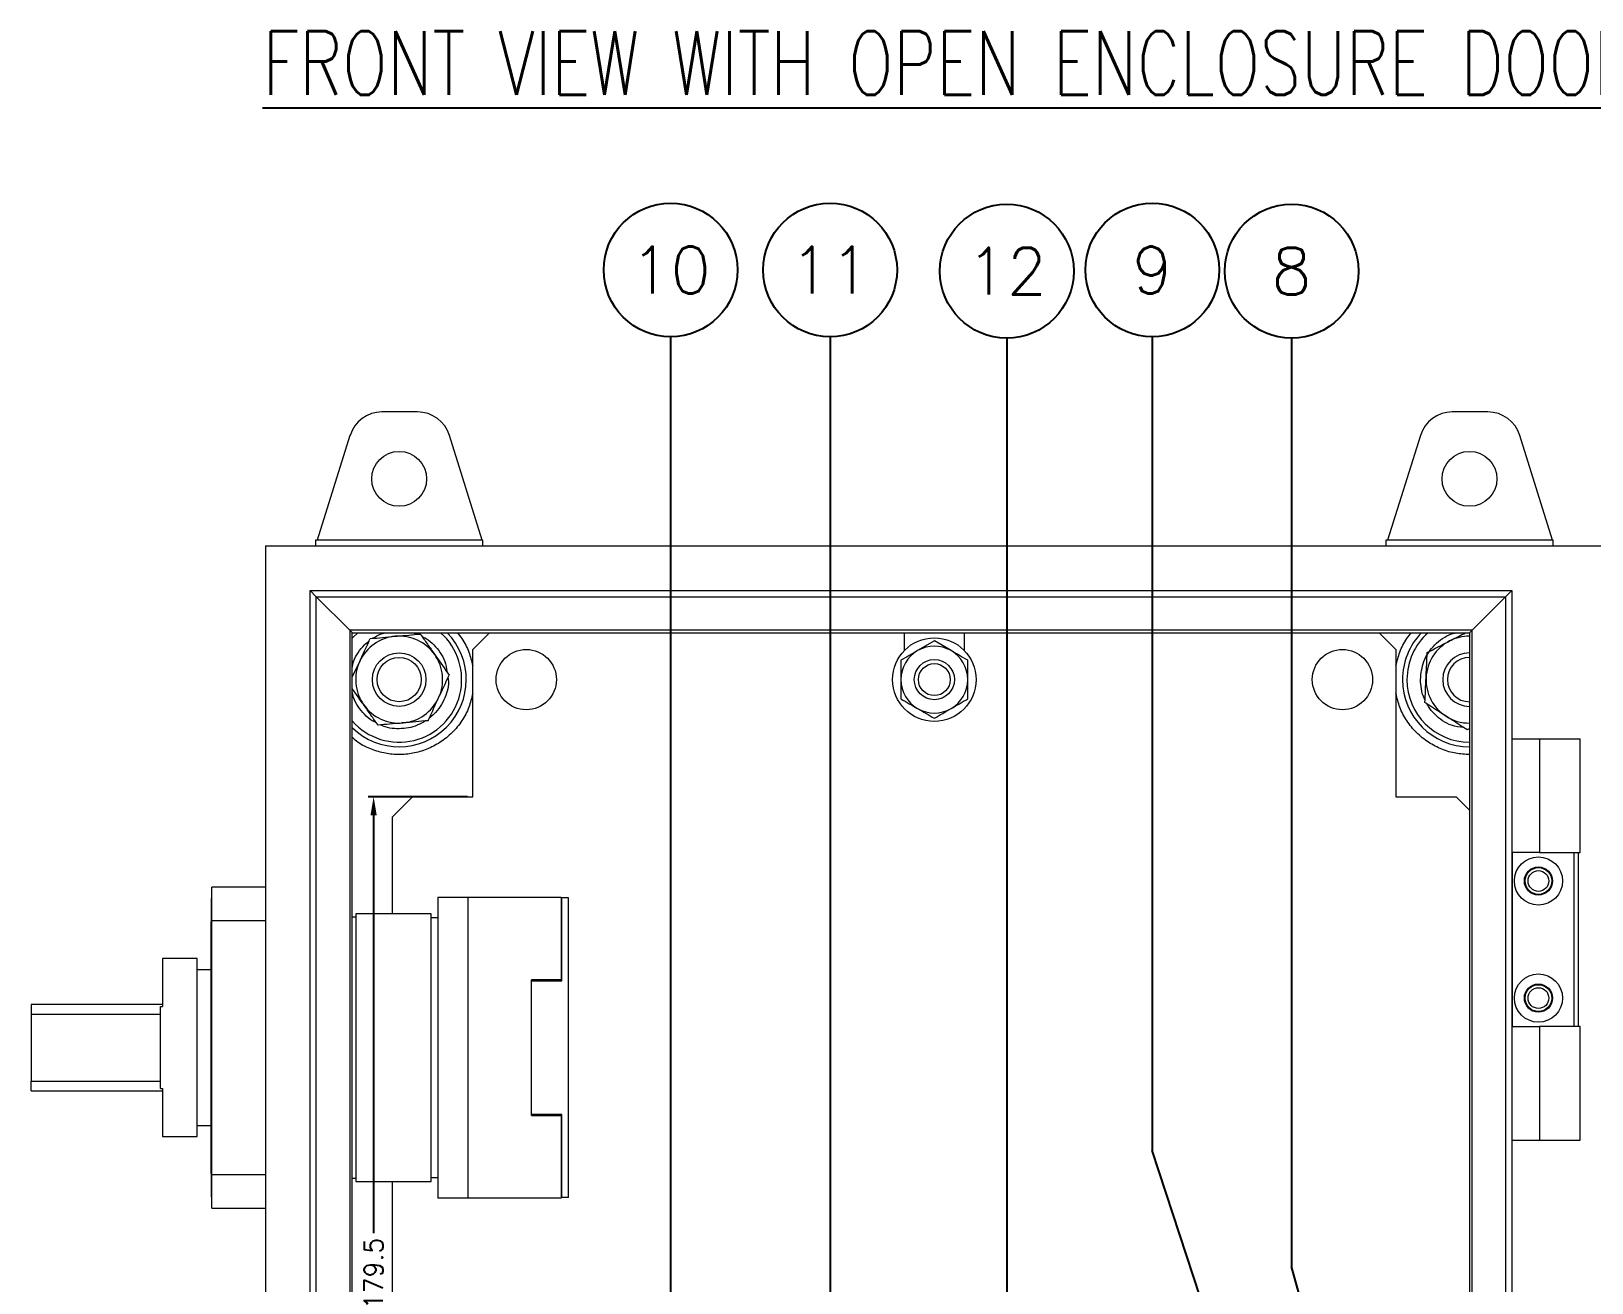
# Model space of a CAD drawing. Extents: x 4137 to 28680, y 2446 to 6814.
# Drawn here: x 15224.8 to 15518.7, y 3270.5 to 3506.2 of the extents above; entities that cross this region are included whole.
import ezdxf
from ezdxf.enums import TextEntityAlignment as Align

# ---------------------------------------------------------------- set-up
doc = ezdxf.new("R2010")
doc.units = 0
doc.header["$LTSCALE"] = 0.5
doc.layers.get('0').update_dxf_attribs({"linetype": 'CONTINUOUS'})
doc.layers.get('DEFPOINTS').update_dxf_attribs({"linetype": 'CONTINUOUS'})
doc.layers.add('DIM', color=5, linetype='CONTINUOUS')
doc.styles.get("Standard").update_dxf_attribs({"font": 'simplex.shx'})
doc.dimstyles.new('YP115', dxfattribs={"dimscale": 0, "dimtxt": 37.5, "dimasz": 37.5, "dimexe": 0.5, "dimexo": 37.5, "dimgap": 22.5, "dimtad": 0, "dimtoh": 1, "dimdec": 1, "dimzin": 0, "dimdsep": 46, "dimtxsty": 'Standard', "dimcen": 0, "dimdle": 1.25, "dimadec": 0, "dimazin": 0, "dimtfac": 0.75, "dimtdec": 1, "dimtofl": 0, "dimtmove": 2, "dimatfit": 3, "dimfxl": 1, "dimtolj": 1, "dimtzin": 0, "dimarcsym": 0})

# ---------------------------------------------------------------- blocks, each defined once
blk = doc.blocks.new('*D49')
at = {"layer": 'DEFPOINTS', "color": 0, "transparency": 16777216}
for p in [(15307.95, 3362.04), (15289.28, 3182.49), (15300.39, 3182.49)]:
    blk.add_point(p, dxfattribs=at)
at = {"layer": 'DIM', "color": 0, "lineweight": -2, "transparency": 16777216}
for p, q in [((15306.95, 3362.04), (15288.28, 3362.04)), ((15289.28, 3358.54), (15289.28, 3279.83)), ((15289.28, 3185.99), (15289.28, 3264.7)), ((15299.39, 3182.49), (15288.28, 3182.49))]:
    blk.add_line(p, q, dxfattribs=at)
at = {"layer": 'DIM', "color": 0, "transparency": 16777216}
for points in [[(15288.69, 3358.54), (15289.86, 3358.54), (15289.28, 3362.04)], [(15288.69, 3185.99), (15289.86, 3185.99), (15289.28, 3182.49)]]:
    blk.add_solid(points, dxfattribs=at)
at = {"layer": 'DIM', "color": 0, "transparency": 16777216, "insert": (15289.28, 3272.27), "char_height": 3.5, "attachment_point": 5, "rotation": 90}
blk.add_mtext('\\A1;179.5', dxfattribs=at)
blk = doc.blocks.new('*D51')
at = {"layer": 'DEFPOINTS', "color": 0, "transparency": 16777216}
for p in [(15307.95, 3362.04), (15289.28, 3182.49), (15300.39, 3182.49)]:
    blk.add_point(p, dxfattribs=at)
at = {"layer": 'DIM', "color": 0, "lineweight": -2, "transparency": 16777216}
for p, q in [((15306.95, 3362.04), (15288.28, 3362.04)), ((15289.28, 3358.54), (15289.28, 3279.83)), ((15289.28, 3185.99), (15289.28, 3264.7)), ((15299.39, 3182.49), (15288.28, 3182.49))]:
    blk.add_line(p, q, dxfattribs=at)
at = {"layer": 'DIM', "color": 0, "transparency": 16777216}
for points in [[(15288.69, 3358.54), (15289.86, 3358.54), (15289.28, 3362.04)], [(15288.69, 3185.99), (15289.86, 3185.99), (15289.28, 3182.49)]]:
    blk.add_solid(points, dxfattribs=at)
at = {"layer": 'DIM', "color": 0, "transparency": 16777216, "insert": (15289.28, 3272.27), "char_height": 3.5, "attachment_point": 5, "rotation": 90}
blk.add_mtext('\\A1;179.5', dxfattribs=at)

msp = doc.modelspace()

# ---------------------------------------------------------------- linework, layer by layer
at = {"color": 7, "linetype": 'Continuous', "lineweight": 15}
for p, q in [((15297.55, 3434.49), (15290.85, 3434.49)), ((15297.55, 3434.49), (15290.85, 3434.49)), ((15499.15, 3434.49), (15492.45, 3434.49)), ((15499.15, 3434.49), (15492.45, 3434.49)), ((15284.83, 3430.07), (15278.67, 3410.34)), ((15284.83, 3430.07), (15278.67, 3410.34)), ((15309.73, 3410.34), (15303.56, 3430.07)), ((15309.73, 3410.34), (15303.56, 3430.07)), ((15486.43, 3430.07), (15480.27, 3410.34)), ((15486.43, 3430.07), (15480.27, 3410.34)), ((15511.33, 3410.34), (15505.16, 3430.07)), ((15511.33, 3410.34), (15505.16, 3430.07)), ((15278.67, 3410.34), (15278.34, 3410.34)), ((15278.34, 3410.34), (15278.34, 3409.29)), ((15278.67, 3410.34), (15278.34, 3410.34)), ((15278.34, 3410.34), (15278.34, 3409.29)), ((15309.73, 3410.34), (15278.67, 3410.34)), ((15309.73, 3410.34), (15278.67, 3410.34)), ((15309.84, 3410.34), (15309.73, 3410.34)), ((15309.84, 3410.34), (15309.73, 3410.34)), ((15309.84, 3409.29), (15309.84, 3410.34)), ((15309.84, 3409.29), (15309.84, 3410.34)), ((15480.27, 3410.34), (15479.94, 3410.34)), ((15479.94, 3410.34), (15479.94, 3409.29)), ((15480.27, 3410.34), (15479.94, 3410.34)), ((15479.94, 3410.34), (15479.94, 3409.29)), ((15511.33, 3410.34), (15480.27, 3410.34)), ((15511.33, 3410.34), (15480.27, 3410.34)), ((15511.44, 3410.34), (15511.33, 3410.34)), ((15511.44, 3410.34), (15511.33, 3410.34)), ((15511.44, 3409.29), (15511.44, 3410.34)), ((15511.44, 3409.29), (15511.44, 3410.34)), ((15268.89, 3409.29), (15520.89, 3409.29)), ((15268.89, 3409.29), (15268.89, 3031.29)), ((15268.89, 3409.29), (15520.89, 3409.29)), ((15268.89, 3409.29), (15268.89, 3031.29)), ((15278.49, 3399.7), (15277.33, 3400.86)), ((15277.33, 3400.86), (15503.64, 3400.86)), ((15277.33, 3039.73), (15277.33, 3400.86)), ((15278.49, 3399.7), (15277.33, 3400.86)), ((15277.33, 3400.86), (15503.64, 3400.86)), ((15277.33, 3039.73), (15277.33, 3400.86)), ((15503.64, 3400.86), (15502.47, 3399.7)), ((15503.64, 3400.86), (15502.47, 3399.7)), ((15503.64, 3400.86), (15503.64, 3039.73)), ((15503.64, 3400.86), (15503.64, 3039.73)), ((15278.49, 3399.7), (15502.47, 3399.7)), ((15278.49, 3399.7), (15284.78, 3393.41)), ((15278.49, 3040.89), (15278.49, 3399.7)), ((15278.49, 3399.7), (15502.47, 3399.7)), ((15278.49, 3399.7), (15284.78, 3393.41)), ((15278.49, 3040.89), (15278.49, 3399.7)), ((15496.18, 3393.41), (15502.47, 3399.7)), ((15496.18, 3393.41), (15502.47, 3399.7)), ((15502.47, 3399.7), (15502.47, 3040.89)), ((15502.47, 3399.7), (15502.47, 3040.89)), ((15496.18, 3393.41), (15284.78, 3393.41)), ((15284.78, 3393.41), (15284.78, 3047.18)), ((15496.18, 3393.41), (15284.78, 3393.41)), ((15284.78, 3393.41), (15284.78, 3047.18)), ((15285.27, 3047.67), (15285.27, 3392.91)), ((15285.27, 3392.91), (15495.69, 3392.91)), ((15285.27, 3047.67), (15285.27, 3392.91)), ((15285.27, 3392.91), (15495.69, 3392.91)), ((15307.95, 3389.76), (15311.1, 3392.91)), ((15307.95, 3389.76), (15311.1, 3392.91)), ((15389.22, 3392.91), (15389.22, 3389.56)), ((15389.22, 3392.91), (15389.22, 3389.56)), ((15400.56, 3389.56), (15400.56, 3392.91)), ((15400.56, 3389.56), (15400.56, 3392.91)), ((15478.68, 3392.91), (15481.83, 3389.76)), ((15478.68, 3392.91), (15481.83, 3389.76)), ((15495.69, 3392.91), (15495.69, 3047.67)), ((15495.69, 3392.91), (15495.69, 3047.67)), ((15496.18, 3047.18), (15496.18, 3393.41)), ((15496.18, 3047.18), (15496.18, 3393.41)), ((15307.95, 3362.04), (15307.95, 3389.76)), ((15307.95, 3362.04), (15307.95, 3389.76)), ((15394.89, 3391.37), (15391.74, 3389.55)), ((15394.89, 3391.37), (15391.74, 3389.55)), ((15398.04, 3389.55), (15394.89, 3391.37)), ((15398.04, 3389.55), (15394.89, 3391.37)), ((15481.83, 3389.76), (15481.83, 3362.04)), ((15481.83, 3389.76), (15481.83, 3362.04)), ((15285.27, 3384.54), (15286.66, 3387.53)), ((15285.27, 3384.54), (15286.66, 3387.53)), ((15495.65, 3374.85), (15495.25, 3374.65)), ((15495.65, 3374.85), (15495.25, 3374.65)), ((15503.73, 3372.94), (15503.64, 3372.94)), ((15503.73, 3372.94), (15503.64, 3372.94)), ((15503.73, 3351.52), (15503.73, 3372.94)), ((15503.73, 3372.94), (15508.85, 3372.94)), ((15503.73, 3351.52), (15503.73, 3372.94)), ((15503.73, 3372.94), (15508.85, 3372.94)), ((15508.85, 3372.94), (15508.85, 3351.52)), ((15508.85, 3372.94), (15516.54, 3372.94)), ((15508.85, 3372.94), (15508.85, 3351.52)), ((15508.85, 3372.94), (15516.54, 3372.94)), ((15516.54, 3351.52), (15516.54, 3372.94)), ((15516.54, 3351.52), (15516.54, 3372.94)), ((15292.83, 3358.26), (15296.61, 3362.04)), ((15292.83, 3358.26), (15296.61, 3362.04)), ((15296.61, 3362.04), (15307.95, 3362.04)), ((15296.61, 3362.04), (15307.95, 3362.04)), ((15481.83, 3362.04), (15493.17, 3362.04)), ((15481.83, 3362.04), (15493.17, 3362.04)), ((15493.17, 3362.04), (15495.69, 3359.52)), ((15493.17, 3362.04), (15495.69, 3359.52)), ((15292.83, 3339.99), (15292.83, 3358.26)), ((15292.83, 3339.99), (15292.83, 3358.26)), ((15503.64, 3351.52), (15503.73, 3351.52)), ((15503.64, 3351.52), (15503.73, 3351.52)), ((15508.85, 3351.52), (15503.73, 3351.52)), ((15508.85, 3351.52), (15503.73, 3351.52)), ((15503.76, 3318.76), (15503.76, 3351.52)), ((15503.76, 3318.76), (15503.76, 3351.52)), ((15508.85, 3351.52), (15516.54, 3351.52)), ((15508.85, 3351.52), (15516.54, 3351.52)), ((15515.35, 3351.52), (15515.35, 3318.76)), ((15515.35, 3351.52), (15515.35, 3318.76)), ((15516.23, 3318.76), (15516.23, 3351.52)), ((15516.23, 3318.76), (15516.23, 3351.52)), ((15268.89, 3345.03), (15258.81, 3345.03)), ((15258.81, 3338.73), (15258.81, 3345.03)), ((15268.89, 3345.03), (15258.81, 3345.03)), ((15258.81, 3338.73), (15258.81, 3345.03)), ((15258.81, 3342.89), (15258.68, 3342.89)), ((15258.68, 3342.89), (15258.68, 3338.48)), ((15258.81, 3342.89), (15258.68, 3342.89)), ((15258.68, 3342.89), (15258.68, 3338.48)), ((15301.4, 3343.14), (15301.4, 3286.44)), ((15301.4, 3343.14), (15307.07, 3343.14)), ((15301.4, 3343.14), (15301.4, 3286.44)), ((15301.4, 3343.14), (15307.07, 3343.14)), ((15307.07, 3286.44), (15307.07, 3343.14)), ((15307.07, 3343.14), (15324.58, 3343.14)), ((15307.07, 3286.44), (15307.07, 3343.14)), ((15307.07, 3343.14), (15324.58, 3343.14)), ((15324.58, 3343.14), (15324.58, 3327.54)), ((15324.58, 3343.14), (15324.58, 3327.54)), ((15324.71, 3343.02), (15324.58, 3343.02)), ((15324.71, 3343.02), (15324.58, 3343.02)), ((15324.71, 3327.39), (15324.71, 3343.02)), ((15325.97, 3343.02), (15324.71, 3343.02)), ((15324.71, 3327.39), (15324.71, 3343.02)), ((15325.97, 3343.02), (15324.71, 3343.02)), ((15325.97, 3286.57), (15325.97, 3343.02)), ((15325.97, 3286.57), (15325.97, 3343.02)), ((15285.9, 3339.36), (15285.27, 3339.36)), ((15285.9, 3339.36), (15285.27, 3339.36)), ((15300.14, 3339.99), (15285.9, 3339.99)), ((15285.9, 3339.99), (15285.9, 3289.59)), ((15300.14, 3339.99), (15285.9, 3339.99)), ((15285.9, 3339.99), (15285.9, 3289.59)), ((15300.14, 3289.59), (15300.14, 3339.99)), ((15300.14, 3289.59), (15300.14, 3339.99)), ((15301.4, 3339.24), (15300.14, 3339.24)), ((15301.4, 3339.24), (15300.14, 3339.24)), ((15258.68, 3291.1), (15258.68, 3338.48)), ((15258.68, 3291.1), (15258.68, 3338.48)), ((15258.81, 3338.73), (15268.89, 3338.73)), ((15258.81, 3290.85), (15258.81, 3338.73)), ((15258.81, 3338.73), (15268.89, 3338.73)), ((15258.81, 3290.85), (15258.81, 3338.73)), ((15256.04, 3331.55), (15249.49, 3331.55)), ((15249.49, 3331.55), (15249.49, 3322.51)), ((15256.04, 3331.55), (15249.49, 3331.55)), ((15249.49, 3331.55), (15249.49, 3322.51)), ((15256.04, 3298.03), (15256.04, 3331.55)), ((15256.04, 3298.03), (15256.04, 3331.55)), ((15258.68, 3329.47), (15256.04, 3329.47)), ((15258.68, 3329.47), (15256.04, 3329.47)), ((15324.58, 3327.54), (15319.04, 3327.54)), ((15319.04, 3302.04), (15319.04, 3327.54)), ((15324.58, 3327.54), (15319.04, 3327.54)), ((15319.04, 3302.04), (15319.04, 3327.54)), ((15319.04, 3327.39), (15324.71, 3327.39)), ((15319.04, 3302.19), (15319.04, 3327.39)), ((15319.04, 3327.39), (15324.71, 3327.39)), ((15319.04, 3302.19), (15319.04, 3327.39)), ((15249.49, 3322.94), (15224.79, 3322.94)), ((15224.79, 3322.94), (15224.79, 3321.09)), ((15249.49, 3322.94), (15224.79, 3322.94)), ((15224.79, 3322.94), (15224.79, 3321.09)), ((15249.11, 3322.51), (15249.49, 3322.51)), ((15249.11, 3321.09), (15249.11, 3322.51)), ((15249.11, 3322.51), (15249.49, 3322.51)), ((15249.11, 3321.09), (15249.11, 3322.51)), ((15224.79, 3321.09), (15224.79, 3308.5)), ((15224.79, 3321.09), (15249.11, 3321.09)), ((15224.79, 3321.09), (15224.79, 3308.5)), ((15224.79, 3321.09), (15249.11, 3321.09)), ((15249.11, 3308.5), (15249.11, 3321.09)), ((15249.11, 3308.5), (15249.11, 3321.09)), ((15503.64, 3318.76), (15503.73, 3318.76)), ((15503.64, 3318.76), (15503.73, 3318.76)), ((15503.73, 3297.34), (15503.73, 3318.76)), ((15503.73, 3318.76), (15508.85, 3318.76)), ((15503.73, 3297.34), (15503.73, 3318.76)), ((15503.73, 3318.76), (15508.85, 3318.76)), ((15508.85, 3318.76), (15508.85, 3297.34)), ((15516.54, 3318.76), (15508.85, 3318.76)), ((15508.85, 3318.76), (15508.85, 3297.34)), ((15516.54, 3318.76), (15508.85, 3318.76)), ((15516.54, 3297.34), (15516.54, 3318.76)), ((15516.54, 3297.34), (15516.54, 3318.76)), ((15224.79, 3308.5), (15249.11, 3308.5)), ((15224.79, 3306.64), (15224.79, 3308.5)), ((15224.79, 3308.5), (15249.11, 3308.5)), ((15224.79, 3306.64), (15224.79, 3308.5)), ((15249.11, 3307.07), (15249.11, 3308.5)), ((15249.11, 3307.07), (15249.11, 3308.5)), ((15249.11, 3307.07), (15249.49, 3307.07)), ((15249.11, 3307.07), (15249.49, 3307.07)), ((15249.49, 3307.07), (15249.49, 3298.03)), ((15249.49, 3307.07), (15249.49, 3298.03)), ((15224.79, 3306.64), (15249.49, 3306.64)), ((15224.79, 3306.64), (15249.49, 3306.64)), ((15324.71, 3302.19), (15319.04, 3302.19)), ((15324.71, 3302.19), (15319.04, 3302.19)), ((15319.04, 3302.04), (15324.58, 3302.04)), ((15319.04, 3302.04), (15324.58, 3302.04)), ((15324.58, 3302.04), (15324.58, 3286.44)), ((15324.58, 3302.04), (15324.58, 3286.44)), ((15324.71, 3286.57), (15324.71, 3302.19)), ((15324.71, 3286.57), (15324.71, 3302.19)), ((15249.49, 3298.03), (15256.04, 3298.03)), ((15249.49, 3298.03), (15256.04, 3298.03)), ((15256.04, 3300.11), (15258.68, 3300.11)), ((15256.04, 3300.11), (15258.68, 3300.11)), ((15503.64, 3297.34), (15503.73, 3297.34)), ((15503.64, 3297.34), (15503.73, 3297.34)), ((15503.73, 3297.34), (15508.85, 3297.34)), ((15503.73, 3297.34), (15508.85, 3297.34)), ((15508.85, 3297.34), (15516.54, 3297.34)), ((15508.85, 3297.34), (15516.54, 3297.34)), ((15258.68, 3291.1), (15258.68, 3286.69)), ((15258.68, 3291.1), (15258.68, 3286.69)), ((15268.89, 3290.85), (15258.81, 3290.85)), ((15258.81, 3284.55), (15258.81, 3290.85)), ((15268.89, 3290.85), (15258.81, 3290.85)), ((15258.81, 3284.55), (15258.81, 3290.85)), ((15285.27, 3290.22), (15285.9, 3290.22)), ((15285.27, 3290.22), (15285.9, 3290.22)), ((15285.9, 3289.59), (15300.14, 3289.59)), ((15285.9, 3289.59), (15300.14, 3289.59)), ((15292.83, 3082.32), (15292.83, 3289.59)), ((15292.83, 3082.32), (15292.83, 3289.59)), ((15300.14, 3290.35), (15301.4, 3290.35)), ((15300.14, 3290.35), (15301.4, 3290.35)), ((15258.68, 3286.69), (15258.81, 3286.69)), ((15258.68, 3286.69), (15258.81, 3286.69)), ((15307.07, 3286.44), (15301.4, 3286.44)), ((15307.07, 3286.44), (15301.4, 3286.44)), ((15324.58, 3286.44), (15307.07, 3286.44)), ((15324.58, 3286.44), (15307.07, 3286.44)), ((15324.58, 3286.57), (15324.71, 3286.57)), ((15324.58, 3286.57), (15324.71, 3286.57)), ((15325.97, 3286.57), (15324.71, 3286.57)), ((15325.97, 3286.57), (15324.71, 3286.57)), ((15258.81, 3284.55), (15268.89, 3284.55)), ((15258.81, 3284.55), (15268.89, 3284.55))]:
    msp.add_line(p, q, dxfattribs=at)
at = {"color": 8, "linetype": 'Continuous', "lineweight": 15}
for p, q in [((15258.68, 3338.48), (15258.81, 3338.48)), ((15258.68, 3338.48), (15258.81, 3338.48)), ((15258.81, 3291.1), (15258.68, 3291.1)), ((15258.81, 3291.1), (15258.68, 3291.1))]:
    msp.add_line(p, q, dxfattribs=at)
at = {"color": 7, "linetype": 'Continuous', "lineweight": 15, "flags": 128}
for points in [[(15284.78, 3393.41), (15285.05, 3393.14), (15285.21, 3392.97), (15285.27, 3392.91)], [(15284.78, 3393.41), (15285.05, 3393.14), (15285.21, 3392.97), (15285.27, 3392.91)], [(15495.69, 3392.91), (15495.75, 3392.97), (15495.91, 3393.14), (15496.18, 3393.41)], [(15495.69, 3392.91), (15495.75, 3392.97), (15495.91, 3393.14), (15496.18, 3393.41)]]:
    msp.add_lwpolyline(points, dxfattribs=at)
at = {"color": 8, "linetype": 'Continuous', "lineweight": 15, "flags": 128}
msp.add_lwpolyline([(15286.28, 3392.91), (15285.38, 3392.03), (15285.27, 3391.91)], dxfattribs=at)
msp.add_lwpolyline([(15286.28, 3392.91), (15285.38, 3392.03), (15285.27, 3391.91)], dxfattribs=at)
at = {"color": 7, "linetype": 'Continuous', "lineweight": 15}
for centre, radius in [((15294.09, 3421.89), 5.17), ((15294.09, 3421.89), 5.17), ((15495.69, 3421.89), 5.17), ((15495.69, 3421.89), 5.17), ((15394.89, 3384.09), 7.87), ((15394.89, 3384.09), 7.87), ((15294.09, 3384.09), 5.04), ((15294.09, 3384.09), 5.04), ((15318.03, 3384.09), 5.67), ((15318.03, 3384.09), 5.67), ((15471.75, 3384.09), 5.67), ((15471.75, 3384.09), 5.67), ((15294.09, 3384.09), 4.17), ((15294.09, 3384.09), 4.17), ((15394.89, 3384.09), 3.78), ((15394.89, 3384.09), 3.78), ((15394.89, 3384.09), 3.01), ((15394.89, 3384.09), 3.01), ((15508.67, 3346.17), 4.54), ((15508.67, 3346.17), 4.54), ((15508.67, 3346.17), 2.65), ((15508.67, 3346.17), 2.65), ((15508.67, 3346.17), 2.52), ((15508.67, 3346.17), 2.52), ((15508.67, 3346.17), 1.95), ((15508.67, 3346.17), 1.95), ((15508.67, 3324.12), 4.54), ((15508.67, 3324.12), 4.54), ((15508.67, 3324.12), 2.65), ((15508.67, 3324.12), 2.65), ((15508.67, 3324.12), 2.52), ((15508.67, 3324.12), 2.52), ((15508.67, 3324.12), 1.95), ((15508.67, 3324.12), 1.95)]:
    msp.add_circle(centre, radius, dxfattribs=at)
for centre, radius, start, end in [((15290.85, 3428.19), 6.3, 90, 162.646), ((15290.85, 3428.19), 6.3, 90, 162.646), ((15297.55, 3428.19), 6.3, 17.354, 90), ((15297.55, 3428.19), 6.3, 17.354, 90), ((15492.45, 3428.19), 6.3, 90, 162.646), ((15492.45, 3428.19), 6.3, 90, 162.646), ((15499.15, 3428.19), 6.3, 17.354, 90), ((15499.15, 3428.19), 6.3, 17.354, 90), ((15294.09, 3384.09), 8.19, 95.1489, 155.1489), ((15294.09, 3384.09), 8.19, 95.1489, 155.1489), ((15294.09, 3384.09), 8.19, 35.1489, 95.1489), ((15294.09, 3384.09), 8.19, 35.1489, 95.1489), ((15495.69, 3384.09), 8.19, 90, 117.3327), ((15495.69, 3384.09), 8.19, 90, 117.3327), ((15394.89, 3384.09), 6.3, 120, 180), ((15394.89, 3384.09), 6.3, 120, 180), ((15394.89, 3384.09), 6.3, 60, 120), ((15394.89, 3384.09), 6.3, 60, 120), ((15394.89, 3384.09), 6.3, 0, 60), ((15394.89, 3384.09), 6.3, 0, 60), ((15495.69, 3384.09), 8.19, 117.3327, 177.3327), ((15495.69, 3384.09), 8.19, 117.3327, 177.3327), ((15495.69, 3384.09), 5.04, 90, 180), ((15495.69, 3384.09), 5.04, 90, 180), ((15294.09, 3384.09), 8.19, 155.1489, 215.1489), ((15294.09, 3384.09), 8.19, 155.1489, 215.1489), ((15294.09, 3384.09), 8.19, 335.1489, 35.1489), ((15294.09, 3384.09), 8.19, 335.1489, 35.1489), ((15495.69, 3384.09), 4.17, 90, 180), ((15495.69, 3384.09), 4.17, 90, 180), ((15394.89, 3384.09), 6.3, 180, 240), ((15394.89, 3384.09), 6.3, 180, 240), ((15394.89, 3384.09), 6.3, 300, 0), ((15394.89, 3384.09), 6.3, 300, 0), ((15495.69, 3384.09), 8.19, 177.3327, 237.3327), ((15495.69, 3384.09), 8.19, 177.3327, 237.3327), ((15495.69, 3384.09), 5.04, 180, 270), ((15495.69, 3384.09), 5.04, 180, 270), ((15495.69, 3384.09), 4.17, 180, 270), ((15495.69, 3384.09), 4.17, 180, 270), ((15294.09, 3384.09), 8.19, 275.1489, 335.1489), ((15294.09, 3384.09), 8.19, 275.1489, 335.1489), ((15294.09, 3384.09), 8.19, 215.1489, 275.1489), ((15294.09, 3384.09), 8.19, 215.1489, 275.1489), ((15394.89, 3384.09), 6.3, 240, 300), ((15394.89, 3384.09), 6.3, 240, 300), ((15495.69, 3384.09), 8.19, 237.3327, 270), ((15495.69, 3384.09), 8.19, 237.3327, 270)]:
    msp.add_arc(centre, radius, start, end, dxfattribs=at)
at = {"color": 8, "linetype": 'Continuous', "lineweight": 15}
for centre, radius, start, end in [((15294.09, 3384.09), 11.78, 221.5427, 48.4573), ((15294.09, 3384.09), 12.64, 225.7657, 44.2343), ((15294.09, 3384.09), 11.78, 221.5427, 48.4573), ((15294.09, 3384.09), 12.64, 225.7657, 44.2343), ((15495.69, 3384.09), 12.64, 135.7657, 180), ((15495.69, 3384.09), 12.64, 135.7657, 180), ((15495.69, 3384.09), 11.78, 131.5427, 180), ((15495.69, 3384.09), 11.78, 131.5427, 180), ((15495.69, 3384.09), 12.64, 180, 270), ((15495.69, 3384.09), 12.64, 180, 270), ((15495.69, 3384.09), 11.78, 180, 270), ((15495.69, 3384.09), 11.78, 180, 270)]:
    msp.add_arc(centre, radius, start, end, dxfattribs=at)
at = {"color": 7, "linetype": 'Continuous', "lineweight": 15}
for points, knots in [([(15288.65, 3391.83), (15289.41, 3391.89), (15290.95, 3392.03), (15292.55, 3392.18), (15293.36, 3392.25)], [0, 0, 0, 0, 0.495458, 1, 1, 1, 1]), ([(15288.65, 3391.83), (15289.41, 3391.89), (15290.95, 3392.03), (15292.55, 3392.18), (15293.36, 3392.25)], [0, 0, 0, 0, 0.495458, 1, 1, 1, 1]), ([(15293.36, 3392.25), (15293.47, 3392.26), (15295.06, 3392.4), (15296.62, 3392.54), (15298.06, 3392.67)], [0, 0, 0, 0, 0.070214, 1, 1, 1, 1]), ([(15293.36, 3392.25), (15293.47, 3392.26), (15295.06, 3392.4), (15296.62, 3392.54), (15298.06, 3392.67)], [0, 0, 0, 0, 0.070214, 1, 1, 1, 1]), ([(15298.06, 3392.67), (15298.51, 3392.05), (15299.4, 3390.78), (15300.32, 3389.47), (15300.79, 3388.81)], [0, 0, 0, 0, 0.495459, 1, 1, 1, 1]), ([(15298.06, 3392.67), (15298.51, 3392.05), (15299.4, 3390.78), (15300.32, 3389.47), (15300.79, 3388.81)], [0, 0, 0, 0, 0.495459, 1, 1, 1, 1]), ([(15491.93, 3391.37), (15492.03, 3391.42), (15493.04, 3391.94), (15494.03, 3392.45), (15494.92, 3392.91)], [0, 0, 0, 0, 0.098745, 1, 1, 1, 1]), ([(15491.93, 3391.37), (15492.03, 3391.42), (15493.04, 3391.94), (15494.03, 3392.45), (15494.92, 3392.91)], [0, 0, 0, 0, 0.098745, 1, 1, 1, 1]), ([(15286.66, 3387.53), (15286.84, 3387.92), (15287.51, 3389.38), (15288.17, 3390.79), (15288.65, 3391.83)], [0, 0, 0, 0, 0.268637, 1, 1, 1, 1]), ([(15286.66, 3387.53), (15286.84, 3387.92), (15287.51, 3389.38), (15288.17, 3390.79), (15288.65, 3391.83)], [0, 0, 0, 0, 0.268637, 1, 1, 1, 1]), ([(15487.51, 3384.47), (15487.51, 3384.59), (15487.59, 3386.18), (15487.66, 3387.74), (15487.73, 3389.2)], [0, 0, 0, 0, 0.070214, 1, 1, 1, 1]), ([(15487.51, 3384.47), (15487.51, 3384.59), (15487.59, 3386.18), (15487.66, 3387.74), (15487.73, 3389.2)], [0, 0, 0, 0, 0.070214, 1, 1, 1, 1]), ([(15487.73, 3389.2), (15488.41, 3389.55), (15489.79, 3390.26), (15491.21, 3391), (15491.93, 3391.37)], [0, 0, 0, 0, 0.495457, 1, 1, 1, 1]), ([(15487.73, 3389.2), (15488.41, 3389.55), (15489.79, 3390.26), (15491.21, 3391), (15491.93, 3391.37)], [0, 0, 0, 0, 0.495457, 1, 1, 1, 1]), ([(15300.79, 3388.81), (15300.85, 3388.72), (15301.77, 3387.41), (15302.67, 3386.13), (15303.51, 3384.94)], [0, 0, 0, 0, 0.0702123, 1, 1, 1, 1]), ([(15300.79, 3388.81), (15300.85, 3388.72), (15301.77, 3387.41), (15302.67, 3386.13), (15303.51, 3384.94)], [0, 0, 0, 0, 0.0702123, 1, 1, 1, 1]), ([(15301.52, 3380.65), (15301.7, 3381.04), (15302.38, 3382.49), (15303.03, 3383.91), (15303.51, 3384.94)], [0, 0, 0, 0, 0.268637, 1, 1, 1, 1]), ([(15301.52, 3380.65), (15301.7, 3381.04), (15302.38, 3382.49), (15303.03, 3383.91), (15303.51, 3384.94)], [0, 0, 0, 0, 0.268637, 1, 1, 1, 1]), ([(15487.29, 3379.75), (15487.32, 3380.52), (15487.4, 3382.07), (15487.47, 3383.67), (15487.51, 3384.47)], [0, 0, 0, 0, 0.495457, 1, 1, 1, 1]), ([(15487.29, 3379.75), (15487.32, 3380.52), (15487.4, 3382.07), (15487.47, 3383.67), (15487.51, 3384.47)], [0, 0, 0, 0, 0.495457, 1, 1, 1, 1]), ([(15287.39, 3379.38), (15287.33, 3379.47), (15286.61, 3380.49), (15285.91, 3381.49), (15285.27, 3382.39)], [0, 0, 0, 0, 0.0900375, 1, 1, 1, 1]), ([(15287.39, 3379.38), (15287.33, 3379.47), (15286.61, 3380.49), (15285.91, 3381.49), (15285.27, 3382.39)], [0, 0, 0, 0, 0.0900375, 1, 1, 1, 1]), ([(15299.53, 3376.36), (15299.7, 3376.72), (15300.35, 3378.12), (15301.02, 3379.57), (15301.52, 3380.65)], [0, 0, 0, 0, 0.257554, 1, 1, 1, 1]), ([(15299.53, 3376.36), (15299.7, 3376.72), (15300.35, 3378.12), (15301.02, 3379.57), (15301.52, 3380.65)], [0, 0, 0, 0, 0.257554, 1, 1, 1, 1]), ([(15290.12, 3375.51), (15289.67, 3376.14), (15288.78, 3377.41), (15287.86, 3378.72), (15287.39, 3379.38)], [0, 0, 0, 0, 0.495457, 1, 1, 1, 1]), ([(15290.12, 3375.51), (15289.67, 3376.14), (15288.78, 3377.41), (15287.86, 3378.72), (15287.39, 3379.38)], [0, 0, 0, 0, 0.495457, 1, 1, 1, 1]), ([(15491.27, 3377.2), (15490.91, 3377.43), (15489.56, 3378.29), (15488.25, 3379.14), (15487.29, 3379.75)], [0, 0, 0, 0, 0.268635, 1, 1, 1, 1]), ([(15491.27, 3377.2), (15490.91, 3377.43), (15489.56, 3378.29), (15488.25, 3379.14), (15487.29, 3379.75)], [0, 0, 0, 0, 0.268635, 1, 1, 1, 1]), ([(15294.83, 3375.94), (15294.71, 3375.93), (15293.12, 3375.78), (15291.57, 3375.64), (15290.12, 3375.51)], [0, 0, 0, 0, 0.070214, 1, 1, 1, 1]), ([(15294.83, 3375.94), (15294.71, 3375.93), (15293.12, 3375.78), (15291.57, 3375.64), (15290.12, 3375.51)], [0, 0, 0, 0, 0.070214, 1, 1, 1, 1]), ([(15299.53, 3376.36), (15298.77, 3376.29), (15297.23, 3376.15), (15295.63, 3376.01), (15294.83, 3375.94)], [0, 0, 0, 0, 0.495457, 1, 1, 1, 1]), ([(15299.53, 3376.36), (15298.77, 3376.29), (15297.23, 3376.15), (15295.63, 3376.01), (15294.83, 3375.94)], [0, 0, 0, 0, 0.495457, 1, 1, 1, 1]), ([(15495.25, 3374.65), (15494.92, 3374.86), (15493.62, 3375.69), (15492.27, 3376.56), (15491.27, 3377.2)], [0, 0, 0, 0, 0.2575495, 1, 1, 1, 1]), ([(15495.25, 3374.65), (15494.92, 3374.86), (15493.62, 3375.69), (15492.27, 3376.56), (15491.27, 3377.2)], [0, 0, 0, 0, 0.2575495, 1, 1, 1, 1])]:
    msp.add_open_spline(points, degree=3, knots=knots, dxfattribs=at)
at = {"color": 8, "linetype": 'Continuous', "lineweight": 15}
for points, knots in [([(15289.1, 3391.87), (15289.61, 3392.19), (15290.47, 3392.73), (15291.46, 3392.86), (15291.86, 3392.91)], [0, 0, 0, 0, 0.5990837, 1, 1, 1, 1]), ([(15289.1, 3391.87), (15289.61, 3392.19), (15290.47, 3392.73), (15291.46, 3392.86), (15291.86, 3392.91)], [0, 0, 0, 0, 0.5990837, 1, 1, 1, 1]), ([(15296.32, 3392.91), (15296.73, 3392.89), (15297.18, 3392.86), (15297.57, 3392.65), (15297.6, 3392.63)], [0, 0, 0, 0, 0.907283, 1, 1, 1, 1]), ([(15296.32, 3392.91), (15296.73, 3392.89), (15297.18, 3392.86), (15297.57, 3392.65), (15297.6, 3392.63)], [0, 0, 0, 0, 0.907283, 1, 1, 1, 1]), ([(15298.38, 3392.23), (15298.64, 3392.1), (15299.47, 3391.7), (15300.67, 3390.67), (15301.86, 3389.2), (15302.81, 3387.51), (15302.97, 3386.24), (15303.05, 3385.6)], [0, 0, 0, 0, 0.102618, 0.327247, 0.551876, 0.771839, 1, 1, 1, 1]), ([(15298.38, 3392.23), (15298.64, 3392.1), (15299.47, 3391.7), (15300.67, 3390.67), (15301.86, 3389.2), (15302.81, 3387.51), (15302.97, 3386.24), (15303.05, 3385.6)], [0, 0, 0, 0, 0.102618, 0.327247, 0.551876, 0.771839, 1, 1, 1, 1]), ([(15305.01, 3392.91), (15305.32, 3392.56), (15306.25, 3391.48), (15307.29, 3389.37), (15307.73, 3387.59), (15307.95, 3386.72)], [0, 0, 0, 0, 0.203966, 0.614859, 1, 1, 1, 1]), ([(15305.01, 3392.91), (15305.32, 3392.56), (15306.25, 3391.48), (15307.29, 3389.37), (15307.73, 3387.59), (15307.95, 3386.72)], [0, 0, 0, 0, 0.203966, 0.614859, 1, 1, 1, 1]), ([(15481.83, 3386.72), (15482.05, 3387.59), (15482.49, 3389.37), (15483.53, 3391.48), (15484.46, 3392.56), (15484.77, 3392.91)], [0, 0, 0, 0, 0.385141, 0.796034, 1, 1, 1, 1]), ([(15481.83, 3386.72), (15482.05, 3387.59), (15482.49, 3389.37), (15483.53, 3391.48), (15484.46, 3392.56), (15484.77, 3392.91)], [0, 0, 0, 0, 0.385141, 0.796034, 1, 1, 1, 1]), ([(15486.45, 3384.09), (15486.57, 3385.26), (15486.76, 3387.05), (15487.91, 3389.2), (15489.1, 3390.68), (15490.59, 3391.85), (15492.05, 3392.72), (15493.06, 3392.86), (15493.46, 3392.91)], [0, 0, 0, 0, 0.283974, 0.436842, 0.592953, 0.749065, 0.901934, 1, 1, 1, 1]), ([(15486.45, 3384.09), (15486.57, 3385.26), (15486.76, 3387.05), (15487.91, 3389.2), (15489.1, 3390.68), (15490.59, 3391.85), (15492.05, 3392.72), (15493.06, 3392.86), (15493.46, 3392.91)], [0, 0, 0, 0, 0.283974, 0.436842, 0.592953, 0.749065, 0.901934, 1, 1, 1, 1]), ([(15285.27, 3386.32), (15285.32, 3386.72), (15285.46, 3387.74), (15286.34, 3389.18), (15287.31, 3390.5), (15288.12, 3391.11), (15288.42, 3391.33)], [0, 0, 0, 0, 0.196798, 0.50357, 0.81685, 1, 1, 1, 1]), ([(15285.27, 3386.32), (15285.32, 3386.72), (15285.46, 3387.74), (15286.34, 3389.18), (15287.31, 3390.5), (15288.12, 3391.11), (15288.42, 3391.33)], [0, 0, 0, 0, 0.196798, 0.50357, 0.81685, 1, 1, 1, 1]), ([(15303.27, 3384.43), (15303.29, 3384.32), (15303.55, 3383.07), (15302.95, 3381.13), (15301.88, 3379), (15300.86, 3377.69), (15300.06, 3377.08), (15299.76, 3376.85)], [0, 0, 0, 0, 0.039277, 0.438009, 0.652654, 0.871852, 1, 1, 1, 1]), ([(15303.27, 3384.43), (15303.29, 3384.32), (15303.55, 3383.07), (15302.95, 3381.13), (15301.88, 3379), (15300.86, 3377.69), (15300.06, 3377.08), (15299.76, 3376.85)], [0, 0, 0, 0, 0.039277, 0.438009, 0.652654, 0.871852, 1, 1, 1, 1]), ([(15487.31, 3380.27), (15487.24, 3380.41), (15486.61, 3381.57), (15486.52, 3382.91), (15486.45, 3384.09)], [0, 0, 0, 0, 0.1207025, 1, 1, 1, 1]), ([(15487.31, 3380.27), (15487.24, 3380.41), (15486.61, 3381.57), (15486.52, 3382.91), (15486.45, 3384.09)], [0, 0, 0, 0, 0.1207025, 1, 1, 1, 1]), ([(15289.8, 3375.95), (15289.54, 3376.08), (15288.71, 3376.48), (15287.51, 3377.52), (15286.33, 3378.99), (15285.47, 3380.45), (15285.33, 3381.47), (15285.27, 3381.87)], [0, 0, 0, 0, 0.112403, 0.358451, 0.604499, 0.845436, 1, 1, 1, 1]), ([(15289.8, 3375.95), (15289.54, 3376.08), (15288.71, 3376.48), (15287.51, 3377.52), (15286.33, 3378.99), (15285.47, 3380.45), (15285.33, 3381.47), (15285.27, 3381.87)], [0, 0, 0, 0, 0.112403, 0.358451, 0.604499, 0.845436, 1, 1, 1, 1]), ([(15307.95, 3381.46), (15307.74, 3380.6), (15307.3, 3378.8), (15305.97, 3376.3), (15304.14, 3374.04), (15301.88, 3372.21), (15299.36, 3370.9), (15296.72, 3370.14), (15294.09, 3369.9), (15291.45, 3370.14), (15288.84, 3370.91), (15286.71, 3371.93), (15285.63, 3372.86), (15285.27, 3373.17)], [0, 0, 0, 0, 0.091822, 0.189785, 0.289827, 0.389868, 0.48783, 0.581883, 0.67062, 0.759358, 0.85341, 0.951373, 1, 1, 1, 1]), ([(15307.95, 3381.46), (15307.74, 3380.6), (15307.3, 3378.8), (15305.97, 3376.3), (15304.14, 3374.04), (15301.88, 3372.21), (15299.36, 3370.9), (15296.72, 3370.14), (15294.09, 3369.9), (15291.45, 3370.14), (15288.84, 3370.91), (15286.71, 3371.93), (15285.63, 3372.86), (15285.27, 3373.17)], [0, 0, 0, 0, 0.091822, 0.189785, 0.289827, 0.389868, 0.48783, 0.581883, 0.67062, 0.759358, 0.85341, 0.951373, 1, 1, 1, 1]), ([(15495.69, 3369.98), (15494.83, 3370.03), (15493.06, 3370.12), (15490.43, 3370.9), (15487.9, 3372.21), (15485.64, 3374.04), (15483.81, 3376.3), (15482.48, 3378.8), (15482.04, 3380.6), (15481.83, 3381.46)], [0, 0, 0, 0, 0.132321, 0.272568, 0.418646, 0.567823, 0.717001, 0.863078, 1, 1, 1, 1]), ([(15495.69, 3369.98), (15494.83, 3370.03), (15493.06, 3370.12), (15490.43, 3370.9), (15487.9, 3372.21), (15485.64, 3374.04), (15483.81, 3376.3), (15482.48, 3378.8), (15482.04, 3380.6), (15481.83, 3381.46)], [0, 0, 0, 0, 0.132321, 0.272568, 0.418646, 0.567823, 0.717001, 0.863078, 1, 1, 1, 1]), ([(15494.62, 3375.05), (15493.82, 3375.15), (15492.41, 3375.31), (15490.58, 3376.32), (15489.12, 3377.51), (15488.15, 3378.61), (15487.8, 3379.32), (15487.73, 3379.47)], [0, 0, 0, 0, 0.277711, 0.496191, 0.719306, 0.94242, 1, 1, 1, 1]), ([(15494.62, 3375.05), (15493.82, 3375.15), (15492.41, 3375.31), (15490.58, 3376.32), (15489.12, 3377.51), (15488.15, 3378.61), (15487.8, 3379.32), (15487.73, 3379.47)], [0, 0, 0, 0, 0.277711, 0.496191, 0.719306, 0.94242, 1, 1, 1, 1]), ([(15299.08, 3376.32), (15298.56, 3376.02), (15297.03, 3375.15), (15294.11, 3374.68), (15291.67, 3374.98), (15290.61, 3375.53), (15290.58, 3375.55)], [0, 0, 0, 0, 0.202259, 0.594213, 0.986168, 1, 1, 1, 1]), ([(15299.08, 3376.32), (15298.56, 3376.02), (15297.03, 3375.15), (15294.11, 3374.68), (15291.67, 3374.98), (15290.61, 3375.53), (15290.58, 3375.55)], [0, 0, 0, 0, 0.202259, 0.594213, 0.986168, 1, 1, 1, 1])]:
    msp.add_open_spline(points, degree=3, knots=knots, dxfattribs=at)
at = {"color": 7, "linetype": 'Continuous', "lineweight": 15}
for points in [[(15391.74, 3389.55), (15390.69, 3388.94), (15389.64, 3388.33), (15388.59, 3387.73)], [(15391.74, 3389.55), (15390.69, 3388.94), (15389.64, 3388.33), (15388.59, 3387.73)], [(15401.19, 3387.73), (15400.15, 3388.33), (15399.1, 3388.94), (15398.04, 3389.55)], [(15401.19, 3387.73), (15400.15, 3388.33), (15399.1, 3388.94), (15398.04, 3389.55)], [(15388.59, 3387.73), (15388.59, 3386.52), (15388.59, 3385.31), (15388.59, 3384.09)], [(15388.59, 3387.73), (15388.59, 3386.52), (15388.59, 3385.31), (15388.59, 3384.09)], [(15401.19, 3384.09), (15401.19, 3385.31), (15401.19, 3386.52), (15401.19, 3387.73)], [(15401.19, 3384.09), (15401.19, 3385.31), (15401.19, 3386.52), (15401.19, 3387.73)], [(15388.59, 3384.09), (15388.59, 3382.87), (15388.59, 3381.66), (15388.59, 3380.46)], [(15388.59, 3384.09), (15388.59, 3382.87), (15388.59, 3381.66), (15388.59, 3380.46)], [(15401.19, 3380.46), (15401.19, 3381.66), (15401.19, 3382.87), (15401.19, 3384.09)], [(15401.19, 3380.46), (15401.19, 3381.66), (15401.19, 3382.87), (15401.19, 3384.09)], [(15388.59, 3380.46), (15389.64, 3379.85), (15390.69, 3379.25), (15391.74, 3378.64)], [(15388.59, 3380.46), (15389.64, 3379.85), (15390.69, 3379.25), (15391.74, 3378.64)], [(15398.04, 3378.64), (15399.1, 3379.25), (15400.15, 3379.85), (15401.19, 3380.46)], [(15398.04, 3378.64), (15399.1, 3379.25), (15400.15, 3379.85), (15401.19, 3380.46)], [(15391.74, 3378.64), (15392.8, 3378.03), (15393.85, 3377.42), (15394.89, 3376.82)], [(15391.74, 3378.64), (15392.8, 3378.03), (15393.85, 3377.42), (15394.89, 3376.82)], [(15394.89, 3376.82), (15395.94, 3377.42), (15396.99, 3378.03), (15398.04, 3378.64)], [(15394.89, 3376.82), (15395.94, 3377.42), (15396.99, 3378.03), (15398.04, 3378.64)]]:
    msp.add_open_spline(points, degree=3, dxfattribs=at)
at = {"layer": 'DIM'}
for p, q in [((15345.21, 3448.62), (15345.21, 3246.75)), ((15345.21, 3448.62), (15345.21, 3246.75)), ((15375.26, 3448.62), (15375.26, 3201.8)), ((15375.26, 3448.62), (15375.26, 3201.8)), ((15408.54, 3448.4), (15408.54, 3186.52)), ((15408.54, 3448.4), (15408.54, 3186.52)), ((15435.94, 3448.62), (15435.94, 3295.43)), ((15435.94, 3448.62), (15435.94, 3295.43)), ((15462.18, 3448.4), (15462.18, 3273.61)), ((15462.18, 3448.4), (15462.18, 3273.61)), ((15468.56, 3196.02), (15435.94, 3295.43)), ((15468.56, 3196.02), (15435.94, 3295.43)), ((15484.45, 3192.74), (15462.18, 3273.61)), ((15484.45, 3192.74), (15462.18, 3273.61))]:
    msp.add_line(p, q, dxfattribs=at)
for centre in [(15345.21, 3461.22), (15345.21, 3461.22), (15375.26, 3461.22), (15375.26, 3461.22), (15408.54, 3461), (15408.54, 3461), (15435.94, 3461.22), (15435.94, 3461.22), (15462.18, 3461), (15462.18, 3461)]:
    msp.add_circle(centre, 12.6, dxfattribs=at)

# ---------------------------------------------------------------- texts
at = {"layer": 'DIM', "width": 0.75}
msp.add_text('%%UFRONT VIEW WITH OPEN ENCLOSURE DOOR', height=12.0015, dxfattribs=at).set_placement((15268.35, 3494.18))
msp.add_text('%%UFRONT VIEW WITH OPEN ENCLOSURE DOOR', height=12.0015, dxfattribs=at).set_placement((15268.35, 3494.18))
at = {"layer": 'DIM'}
for s, p in [('10', (15345.21, 3461.22)), ('10', (15345.21, 3461.22)), ('11', (15375.26, 3461.22)), ('11', (15375.26, 3461.22)), ('12', (15408.54, 3461)), ('12', (15408.54, 3461)), ('9', (15435.94, 3461.22)), ('9', (15435.94, 3461.22)), ('8', (15462.18, 3461)), ('8', (15462.18, 3461))]:
    msp.add_text(s, height=8.82, dxfattribs=at).set_placement(p, align=Align.MIDDLE)

# ---------------------------------------------------------------- dimensions: what is measured, and where the dimension line sits
for picture in ['*D49', '*D51']:
    dim = msp.add_linear_dim(base=(15289.27725, 3182.49288), p1=(15307.95043, 3362.04287), p2=(15300.39042, 3182.49288), angle=90, dimstyle='YP115', override={"dimscale": 1, "dimtxt": 3.5, "dimasz": 3.5, "dimexe": 1, "dimexo": 1, "dimgap": 0.9, "dimtoh": 0, "dimdle": 1.3}, dxfattribs=at)
    dim.commit()
    dim.dimension.update_dxf_attribs({"geometry": picture, "text_midpoint": (15289.27725, 3272.26787)})

doc.saveas('drawing.dxf')
